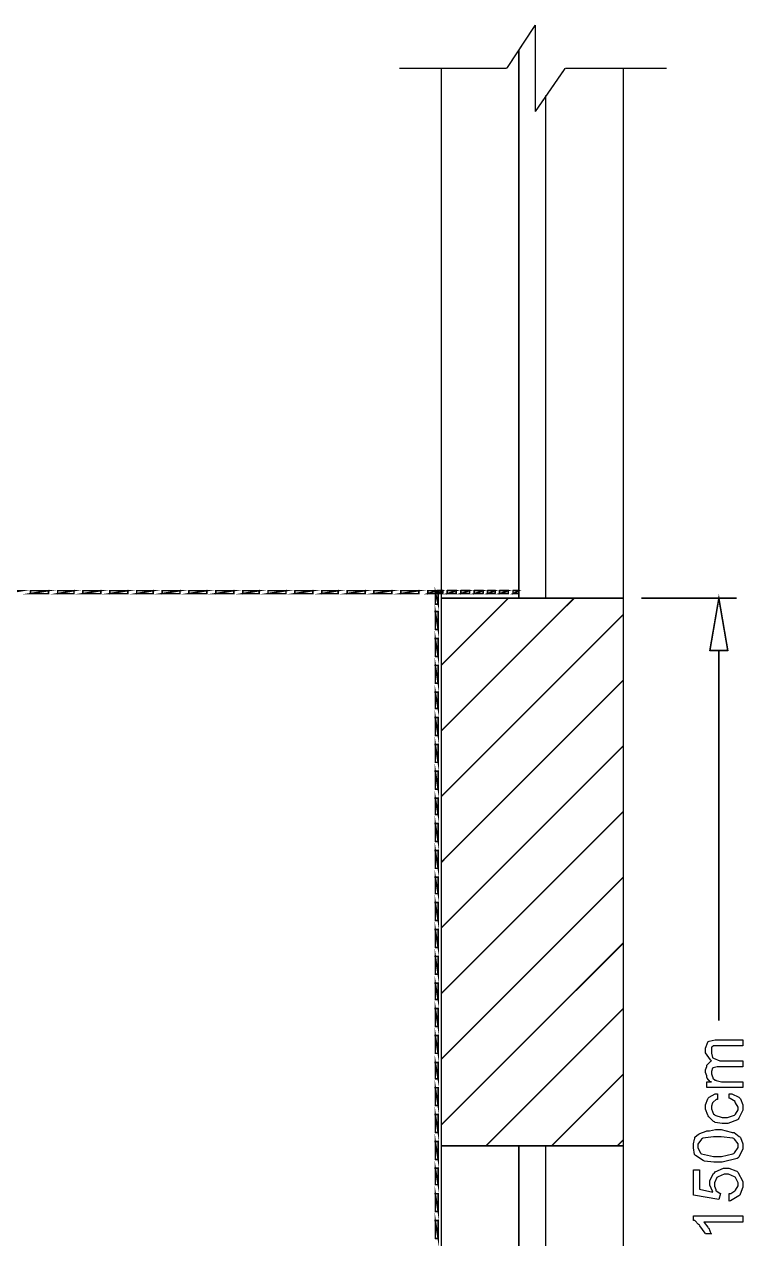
# Model space of a CAD drawing. Header units: metres. Extents: x 3290 to 4536, y 1562 to 1983.
# Drawn here: x 4059.61 to 4070.67, y 1646.36 to 1665.04 of the extents above; entities that cross this region are included whole.
import ezdxf

# ---------------------------------------------------------------- set-up
doc = ezdxf.new("R2010")
doc.units = ezdxf.units.M
for name, color, linetype in [('C00-00-00-BLACK', 7, 'Continuous'), ('C00-7E-FF', 150, 'Continuous'), ('C00-FF-00', 3, 'Continuous'), ('CFF-7E-00', 30, 'Continuous')]:
    doc.layers.add(name, color=color, linetype=linetype)

msp = doc.modelspace()

# ---------------------------------------------------------------- linework, layer by layer
at = {"layer": 'C00-00-00-BLACK', "const_width": 0.0229}
for points in [[(4067.476, 1665.031), (4067.038, 1664.366)], [(4067.476, 1665.031), (4067.476, 1663.7)], [(4067.476, 1664.366), (4067.476, 1665.031)], [(4067.223, 1664.642), (4067.223, 1656.216)], [(4067.038, 1664.366), (4065.385, 1664.366)], [(4066.029, 1664.366), (4066.029, 1639.343)], [(4067.476, 1663.7), (4067.936, 1664.366)], [(4067.936, 1664.366), (4069.497, 1664.366)], [(4068.831, 1664.366), (4068.831, 1638.792)], [(4067.636, 1663.952), (4067.636, 1656.216)], [(4066.029, 1655.183), (4067.061, 1656.216)], [(4066.029, 1654.173), (4068.074, 1656.216)], [(4066.029, 1656.216), (4068.831, 1656.216)], [(4066.029, 1653.163), (4068.831, 1655.964)], [(4066.029, 1652.152), (4068.831, 1654.954)], [(4066.029, 1651.143), (4068.831, 1653.944)], [(4066.029, 1650.133), (4068.831, 1652.933)], [(4066.029, 1649.123), (4068.831, 1651.923)], [(4066.029, 1648.113), (4068.831, 1650.912)], [(4066.718, 1647.792), (4068.831, 1649.903)], [(4067.728, 1647.792), (4068.831, 1648.894)], [(4066.029, 1647.792), (4068.831, 1647.792)], [(4067.223, 1647.792), (4067.223, 1642.167)], [(4067.636, 1647.792), (4067.636, 1642.167)], [(4068.739, 1647.792), (4068.831, 1647.883)]]:
    msp.add_lwpolyline(points, dxfattribs=at)
at = {"layer": 'C00-7E-FF', "const_width": 0.0229}
for points in [[(4069.106, 1656.216), (4070.577, 1656.216)], [(4070.301, 1655.412), (4070.301, 1649.719)]]:
    msp.add_lwpolyline(points, dxfattribs=at)
msp.add_lwpolyline([(4070.162, 1655.412), (4070.439, 1655.412), (4070.301, 1656.216), (4070.162, 1655.412)], close=True, dxfattribs=at)
at = {"layer": 'C00-7E-FF'}
msp.add_lwpolyline([(4070.162, 1655.412), (4070.439, 1655.412), (4070.301, 1656.216), (4070.162, 1655.412)], close=True, dxfattribs=at)
at = {"layer": 'C00-FF-00', "const_width": 0.0229}
for points in [[(4059.575, 1656.331), (4059.298, 1656.285), (4059.298, 1656.331), (4059.575, 1656.331)], [(4059.987, 1656.285), (4059.987, 1656.331), (4059.71, 1656.285), (4059.987, 1656.285)], [(4059.987, 1656.331), (4059.71, 1656.285), (4059.71, 1656.331), (4059.987, 1656.331)], [(4060.378, 1656.285), (4060.378, 1656.331), (4060.126, 1656.285), (4060.378, 1656.285)], [(4060.378, 1656.331), (4060.126, 1656.285), (4060.126, 1656.331), (4060.378, 1656.331)], [(4060.791, 1656.285), (4060.791, 1656.331), (4060.515, 1656.285), (4060.791, 1656.285)], [(4060.791, 1656.331), (4060.515, 1656.285), (4060.515, 1656.331), (4060.791, 1656.331)], [(4061.205, 1656.285), (4061.205, 1656.331), (4060.928, 1656.285), (4061.205, 1656.285)], [(4061.205, 1656.331), (4060.928, 1656.285), (4060.928, 1656.331), (4061.205, 1656.331)], [(4061.595, 1656.285), (4061.595, 1656.331), (4061.342, 1656.285), (4061.595, 1656.285)], [(4061.595, 1656.331), (4061.342, 1656.285), (4061.342, 1656.331), (4061.595, 1656.331)], [(4062.009, 1656.285), (4062.009, 1656.331), (4061.733, 1656.285), (4062.009, 1656.285)], [(4062.009, 1656.331), (4061.733, 1656.285), (4061.733, 1656.331), (4062.009, 1656.331)], [(4062.423, 1656.285), (4062.423, 1656.331), (4062.146, 1656.285), (4062.423, 1656.285)], [(4062.423, 1656.331), (4062.146, 1656.285), (4062.146, 1656.331), (4062.423, 1656.331)], [(4062.836, 1656.285), (4062.836, 1656.331), (4062.559, 1656.285), (4062.836, 1656.285)], [(4062.836, 1656.331), (4062.559, 1656.285), (4062.559, 1656.331), (4062.836, 1656.331)], [(4063.227, 1656.285), (4063.227, 1656.331), (4062.975, 1656.285), (4063.227, 1656.285)], [(4063.227, 1656.331), (4062.975, 1656.285), (4062.975, 1656.331), (4063.227, 1656.331)], [(4063.64, 1656.285), (4063.64, 1656.331), (4063.363, 1656.285), (4063.64, 1656.285)], [(4063.64, 1656.331), (4063.363, 1656.285), (4063.363, 1656.331), (4063.64, 1656.331)], [(4064.054, 1656.285), (4064.054, 1656.331), (4063.777, 1656.285), (4064.054, 1656.285)], [(4064.054, 1656.331), (4063.777, 1656.285), (4063.777, 1656.331), (4064.054, 1656.331)], [(4064.443, 1656.285), (4064.443, 1656.331), (4064.191, 1656.285), (4064.443, 1656.285)], [(4064.443, 1656.331), (4064.191, 1656.285), (4064.191, 1656.331), (4064.443, 1656.331)], [(4064.858, 1656.285), (4064.858, 1656.331), (4064.581, 1656.285), (4064.858, 1656.285)], [(4064.858, 1656.331), (4064.581, 1656.285), (4064.581, 1656.331), (4064.858, 1656.331)], [(4065.27, 1656.285), (4065.27, 1656.331), (4064.993, 1656.285), (4065.27, 1656.285)], [(4065.27, 1656.331), (4064.993, 1656.285), (4064.993, 1656.331), (4065.27, 1656.331)], [(4065.684, 1656.285), (4065.684, 1656.331), (4065.407, 1656.285), (4065.684, 1656.285)], [(4065.684, 1656.331), (4065.407, 1656.285), (4065.407, 1656.331), (4065.684, 1656.331)], [(4065.96, 1656.285), (4065.96, 1656.331), (4065.822, 1656.285), (4065.96, 1656.285)], [(4065.96, 1656.331), (4065.822, 1656.285), (4065.822, 1656.331), (4065.96, 1656.331)], [(4065.96, 1656.285), (4066.051, 1656.331), (4066.051, 1656.285), (4065.96, 1656.285)], [(4065.982, 1656.124), (4065.937, 1656.309), (4065.982, 1656.309), (4065.982, 1656.124)], [(4065.937, 1656.124), (4065.982, 1656.124), (4065.937, 1656.309), (4065.937, 1656.124)], [(4065.96, 1656.331), (4065.96, 1656.285), (4066.051, 1656.331), (4065.96, 1656.331)], [(4066.12, 1656.285), (4066.258, 1656.331), (4066.258, 1656.285), (4066.12, 1656.285)], [(4066.12, 1656.331), (4066.12, 1656.285), (4066.258, 1656.331), (4066.12, 1656.331)], [(4066.328, 1656.285), (4066.465, 1656.331), (4066.465, 1656.285), (4066.328, 1656.285)], [(4066.328, 1656.331), (4066.328, 1656.285), (4066.465, 1656.331), (4066.328, 1656.331)], [(4066.534, 1656.285), (4066.672, 1656.331), (4066.672, 1656.285), (4066.534, 1656.285)], [(4066.534, 1656.331), (4066.534, 1656.285), (4066.672, 1656.331), (4066.534, 1656.331)], [(4066.741, 1656.285), (4066.856, 1656.331), (4066.856, 1656.285), (4066.741, 1656.285)], [(4066.741, 1656.331), (4066.741, 1656.285), (4066.856, 1656.331), (4066.741, 1656.331)], [(4066.924, 1656.285), (4067.061, 1656.331), (4067.061, 1656.285), (4066.924, 1656.285)], [(4066.924, 1656.331), (4066.924, 1656.285), (4067.061, 1656.331), (4066.924, 1656.331)], [(4067.132, 1656.285), (4067.223, 1656.331), (4067.223, 1656.285), (4067.132, 1656.285)], [(4067.132, 1656.331), (4067.132, 1656.285), (4067.223, 1656.331), (4067.132, 1656.331)], [(4065.937, 1655.735), (4065.982, 1655.735), (4065.937, 1656.01), (4065.937, 1655.735)], [(4065.982, 1655.735), (4065.937, 1656.01), (4065.982, 1656.01), (4065.982, 1655.735)], [(4065.982, 1655.32), (4065.937, 1655.595), (4065.982, 1655.595), (4065.982, 1655.32)], [(4065.937, 1655.32), (4065.982, 1655.32), (4065.937, 1655.595), (4065.937, 1655.32)], [(4065.982, 1654.908), (4065.937, 1655.183), (4065.982, 1655.183), (4065.982, 1654.908)], [(4065.937, 1654.908), (4065.982, 1654.908), (4065.937, 1655.183), (4065.937, 1654.908)], [(4065.937, 1654.518), (4065.982, 1654.518), (4065.937, 1654.77), (4065.937, 1654.518)], [(4065.982, 1654.518), (4065.937, 1654.77), (4065.982, 1654.77), (4065.982, 1654.518)], [(4065.937, 1654.104), (4065.982, 1654.104), (4065.937, 1654.379), (4065.937, 1654.104)], [(4065.982, 1654.104), (4065.937, 1654.379), (4065.982, 1654.379), (4065.982, 1654.104)], [(4065.937, 1653.691), (4065.982, 1653.691), (4065.937, 1653.966), (4065.937, 1653.691)], [(4065.982, 1653.691), (4065.937, 1653.966), (4065.982, 1653.966), (4065.982, 1653.691)], [(4065.982, 1653.279), (4065.937, 1653.554), (4065.982, 1653.554), (4065.982, 1653.279)], [(4065.937, 1653.279), (4065.982, 1653.279), (4065.937, 1653.554), (4065.937, 1653.279)], [(4065.982, 1652.888), (4065.937, 1653.139), (4065.982, 1653.139), (4065.982, 1652.888)], [(4065.937, 1652.888), (4065.982, 1652.888), (4065.937, 1653.139), (4065.937, 1652.888)], [(4065.982, 1652.474), (4065.937, 1652.75), (4065.982, 1652.75), (4065.982, 1652.474)], [(4065.937, 1652.474), (4065.982, 1652.474), (4065.937, 1652.75), (4065.937, 1652.474)], [(4065.937, 1652.061), (4065.982, 1652.061), (4065.937, 1652.336), (4065.937, 1652.061)], [(4065.982, 1652.061), (4065.937, 1652.336), (4065.982, 1652.336), (4065.982, 1652.061)], [(4065.937, 1651.671), (4065.982, 1651.671), (4065.937, 1651.923), (4065.937, 1651.671)], [(4065.982, 1651.671), (4065.937, 1651.923), (4065.982, 1651.923), (4065.982, 1651.671)], [(4065.937, 1651.258), (4065.982, 1651.258), (4065.937, 1651.534), (4065.937, 1651.258)], [(4065.982, 1651.258), (4065.937, 1651.534), (4065.982, 1651.534), (4065.982, 1651.258)], [(4065.982, 1650.844), (4065.937, 1651.119), (4065.982, 1651.119), (4065.982, 1650.844)], [(4065.937, 1650.844), (4065.982, 1650.844), (4065.937, 1651.119), (4065.937, 1650.844)], [(4065.982, 1650.431), (4065.937, 1650.707), (4065.982, 1650.707), (4065.982, 1650.431)], [(4065.937, 1650.431), (4065.982, 1650.431), (4065.937, 1650.707), (4065.937, 1650.431)], [(4065.937, 1650.042), (4065.982, 1650.042), (4065.937, 1650.294), (4065.937, 1650.042)], [(4065.982, 1650.042), (4065.937, 1650.294), (4065.982, 1650.294), (4065.982, 1650.042)], [(4065.937, 1649.627), (4065.982, 1649.627), (4065.937, 1649.903), (4065.937, 1649.627)], [(4065.982, 1649.627), (4065.937, 1649.903), (4065.982, 1649.903), (4065.982, 1649.627)], [(4065.937, 1649.215), (4065.982, 1649.215), (4065.937, 1649.49), (4065.937, 1649.215)], [(4065.982, 1649.215), (4065.937, 1649.49), (4065.982, 1649.49), (4065.982, 1649.215)], [(4065.982, 1648.824), (4065.937, 1649.076), (4065.982, 1649.076), (4065.982, 1648.824)], [(4065.937, 1648.824), (4065.982, 1648.824), (4065.937, 1649.076), (4065.937, 1648.824)], [(4065.982, 1648.411), (4065.937, 1648.687), (4065.982, 1648.687), (4065.982, 1648.411)], [(4065.937, 1648.411), (4065.982, 1648.411), (4065.937, 1648.687), (4065.937, 1648.411)], [(4065.982, 1647.998), (4065.937, 1648.274), (4065.982, 1648.274), (4065.982, 1647.998)], [(4065.937, 1647.998), (4065.982, 1647.998), (4065.937, 1648.274), (4065.937, 1647.998)], [(4065.937, 1647.584), (4065.982, 1647.584), (4065.937, 1647.859), (4065.937, 1647.584)], [(4065.982, 1647.584), (4065.937, 1647.859), (4065.982, 1647.859), (4065.982, 1647.584)], [(4065.937, 1647.195), (4065.982, 1647.195), (4065.937, 1647.447), (4065.937, 1647.195)], [(4065.982, 1647.195), (4065.937, 1647.447), (4065.982, 1647.447), (4065.982, 1647.195)], [(4065.937, 1646.782), (4065.982, 1646.782), (4065.937, 1647.057), (4065.937, 1646.782)], [(4065.982, 1646.782), (4065.937, 1647.057), (4065.982, 1647.057), (4065.982, 1646.782)], [(4065.982, 1646.368), (4065.937, 1646.643), (4065.982, 1646.643), (4065.982, 1646.368)], [(4065.937, 1646.368), (4065.982, 1646.368), (4065.937, 1646.643), (4065.937, 1646.368)]]:
    msp.add_lwpolyline(points, close=True, dxfattribs=at)
at = {"layer": 'C00-FF-00'}
for points in [[(4059.987, 1656.285), (4059.987, 1656.331), (4059.71, 1656.285), (4059.987, 1656.285)], [(4059.987, 1656.331), (4059.71, 1656.285), (4059.71, 1656.331), (4059.987, 1656.331)], [(4060.378, 1656.285), (4060.378, 1656.331), (4060.126, 1656.285), (4060.378, 1656.285)], [(4060.378, 1656.331), (4060.126, 1656.285), (4060.126, 1656.331), (4060.378, 1656.331)], [(4060.791, 1656.285), (4060.791, 1656.331), (4060.515, 1656.285), (4060.791, 1656.285)], [(4060.791, 1656.331), (4060.515, 1656.285), (4060.515, 1656.331), (4060.791, 1656.331)], [(4061.205, 1656.285), (4061.205, 1656.331), (4060.928, 1656.285), (4061.205, 1656.285)], [(4061.205, 1656.331), (4060.928, 1656.285), (4060.928, 1656.331), (4061.205, 1656.331)], [(4061.595, 1656.285), (4061.595, 1656.331), (4061.342, 1656.285), (4061.595, 1656.285)], [(4061.595, 1656.331), (4061.342, 1656.285), (4061.342, 1656.331), (4061.595, 1656.331)], [(4062.009, 1656.285), (4062.009, 1656.331), (4061.733, 1656.285), (4062.009, 1656.285)], [(4062.009, 1656.331), (4061.733, 1656.285), (4061.733, 1656.331), (4062.009, 1656.331)], [(4062.423, 1656.285), (4062.423, 1656.331), (4062.146, 1656.285), (4062.423, 1656.285)], [(4062.423, 1656.331), (4062.146, 1656.285), (4062.146, 1656.331), (4062.423, 1656.331)], [(4062.836, 1656.285), (4062.836, 1656.331), (4062.559, 1656.285), (4062.836, 1656.285)], [(4062.836, 1656.331), (4062.559, 1656.285), (4062.559, 1656.331), (4062.836, 1656.331)], [(4063.227, 1656.285), (4063.227, 1656.331), (4062.975, 1656.285), (4063.227, 1656.285)], [(4063.227, 1656.331), (4062.975, 1656.285), (4062.975, 1656.331), (4063.227, 1656.331)], [(4063.64, 1656.285), (4063.64, 1656.331), (4063.363, 1656.285), (4063.64, 1656.285)], [(4063.64, 1656.331), (4063.363, 1656.285), (4063.363, 1656.331), (4063.64, 1656.331)], [(4064.054, 1656.285), (4064.054, 1656.331), (4063.777, 1656.285), (4064.054, 1656.285)], [(4064.054, 1656.331), (4063.777, 1656.285), (4063.777, 1656.331), (4064.054, 1656.331)], [(4064.443, 1656.285), (4064.443, 1656.331), (4064.191, 1656.285), (4064.443, 1656.285)], [(4064.443, 1656.331), (4064.191, 1656.285), (4064.191, 1656.331), (4064.443, 1656.331)], [(4064.858, 1656.285), (4064.858, 1656.331), (4064.581, 1656.285), (4064.858, 1656.285)], [(4064.858, 1656.331), (4064.581, 1656.285), (4064.581, 1656.331), (4064.858, 1656.331)], [(4065.27, 1656.285), (4065.27, 1656.331), (4064.993, 1656.285), (4065.27, 1656.285)], [(4065.27, 1656.331), (4064.993, 1656.285), (4064.993, 1656.331), (4065.27, 1656.331)], [(4065.684, 1656.285), (4065.684, 1656.331), (4065.407, 1656.285), (4065.684, 1656.285)], [(4065.684, 1656.331), (4065.407, 1656.285), (4065.407, 1656.331), (4065.684, 1656.331)], [(4065.96, 1656.285), (4065.96, 1656.331), (4065.822, 1656.285), (4065.96, 1656.285)], [(4065.96, 1656.331), (4065.822, 1656.285), (4065.822, 1656.331), (4065.96, 1656.331)], [(4065.96, 1656.331), (4065.96, 1656.285), (4066.051, 1656.331), (4065.96, 1656.331)], [(4065.96, 1656.285), (4066.051, 1656.331), (4066.051, 1656.285), (4065.96, 1656.285)], [(4066.12, 1656.331), (4066.12, 1656.285), (4066.258, 1656.331), (4066.12, 1656.331)], [(4066.12, 1656.285), (4066.258, 1656.331), (4066.258, 1656.285), (4066.12, 1656.285)], [(4066.328, 1656.331), (4066.328, 1656.285), (4066.465, 1656.331), (4066.328, 1656.331)], [(4066.328, 1656.285), (4066.465, 1656.331), (4066.465, 1656.285), (4066.328, 1656.285)], [(4066.534, 1656.331), (4066.534, 1656.285), (4066.672, 1656.331), (4066.534, 1656.331)], [(4066.534, 1656.285), (4066.672, 1656.331), (4066.672, 1656.285), (4066.534, 1656.285)], [(4066.741, 1656.331), (4066.741, 1656.285), (4066.856, 1656.331), (4066.741, 1656.331)], [(4066.741, 1656.285), (4066.856, 1656.331), (4066.856, 1656.285), (4066.741, 1656.285)], [(4066.924, 1656.331), (4066.924, 1656.285), (4067.061, 1656.331), (4066.924, 1656.331)], [(4066.924, 1656.285), (4067.061, 1656.331), (4067.061, 1656.285), (4066.924, 1656.285)], [(4067.132, 1656.331), (4067.132, 1656.285), (4067.223, 1656.331), (4067.132, 1656.331)], [(4067.132, 1656.285), (4067.223, 1656.331), (4067.223, 1656.285), (4067.132, 1656.285)], [(4065.937, 1656.124), (4065.982, 1656.124), (4065.937, 1656.309), (4065.937, 1656.124)], [(4065.982, 1656.124), (4065.937, 1656.309), (4065.982, 1656.309), (4065.982, 1656.124)], [(4065.937, 1655.735), (4065.982, 1655.735), (4065.937, 1656.01), (4065.937, 1655.735)], [(4065.982, 1655.735), (4065.937, 1656.01), (4065.982, 1656.01), (4065.982, 1655.735)], [(4065.937, 1655.32), (4065.982, 1655.32), (4065.937, 1655.595), (4065.937, 1655.32)], [(4065.982, 1655.32), (4065.937, 1655.595), (4065.982, 1655.595), (4065.982, 1655.32)], [(4065.937, 1654.908), (4065.982, 1654.908), (4065.937, 1655.183), (4065.937, 1654.908)], [(4065.982, 1654.908), (4065.937, 1655.183), (4065.982, 1655.183), (4065.982, 1654.908)], [(4065.937, 1654.518), (4065.982, 1654.518), (4065.937, 1654.77), (4065.937, 1654.518)], [(4065.982, 1654.518), (4065.937, 1654.77), (4065.982, 1654.77), (4065.982, 1654.518)], [(4065.937, 1654.104), (4065.982, 1654.104), (4065.937, 1654.379), (4065.937, 1654.104)], [(4065.982, 1654.104), (4065.937, 1654.379), (4065.982, 1654.379), (4065.982, 1654.104)], [(4065.937, 1653.691), (4065.982, 1653.691), (4065.937, 1653.966), (4065.937, 1653.691)], [(4065.982, 1653.691), (4065.937, 1653.966), (4065.982, 1653.966), (4065.982, 1653.691)], [(4065.937, 1653.279), (4065.982, 1653.279), (4065.937, 1653.554), (4065.937, 1653.279)], [(4065.982, 1653.279), (4065.937, 1653.554), (4065.982, 1653.554), (4065.982, 1653.279)], [(4065.937, 1652.888), (4065.982, 1652.888), (4065.937, 1653.139), (4065.937, 1652.888)], [(4065.982, 1652.888), (4065.937, 1653.139), (4065.982, 1653.139), (4065.982, 1652.888)], [(4065.937, 1652.474), (4065.982, 1652.474), (4065.937, 1652.75), (4065.937, 1652.474)], [(4065.982, 1652.474), (4065.937, 1652.75), (4065.982, 1652.75), (4065.982, 1652.474)], [(4065.937, 1652.061), (4065.982, 1652.061), (4065.937, 1652.336), (4065.937, 1652.061)], [(4065.982, 1652.061), (4065.937, 1652.336), (4065.982, 1652.336), (4065.982, 1652.061)], [(4065.937, 1651.671), (4065.982, 1651.671), (4065.937, 1651.923), (4065.937, 1651.671)], [(4065.982, 1651.671), (4065.937, 1651.923), (4065.982, 1651.923), (4065.982, 1651.671)], [(4065.937, 1651.258), (4065.982, 1651.258), (4065.937, 1651.534), (4065.937, 1651.258)], [(4065.982, 1651.258), (4065.937, 1651.534), (4065.982, 1651.534), (4065.982, 1651.258)], [(4065.937, 1650.844), (4065.982, 1650.844), (4065.937, 1651.119), (4065.937, 1650.844)], [(4065.982, 1650.844), (4065.937, 1651.119), (4065.982, 1651.119), (4065.982, 1650.844)], [(4065.937, 1650.431), (4065.982, 1650.431), (4065.937, 1650.707), (4065.937, 1650.431)], [(4065.982, 1650.431), (4065.937, 1650.707), (4065.982, 1650.707), (4065.982, 1650.431)], [(4065.937, 1650.042), (4065.982, 1650.042), (4065.937, 1650.294), (4065.937, 1650.042)], [(4065.982, 1650.042), (4065.937, 1650.294), (4065.982, 1650.294), (4065.982, 1650.042)], [(4065.937, 1649.627), (4065.982, 1649.627), (4065.937, 1649.903), (4065.937, 1649.627)], [(4065.982, 1649.627), (4065.937, 1649.903), (4065.982, 1649.903), (4065.982, 1649.627)], [(4065.937, 1649.215), (4065.982, 1649.215), (4065.937, 1649.49), (4065.937, 1649.215)], [(4065.982, 1649.215), (4065.937, 1649.49), (4065.982, 1649.49), (4065.982, 1649.215)], [(4065.937, 1648.824), (4065.982, 1648.824), (4065.937, 1649.076), (4065.937, 1648.824)], [(4065.982, 1648.824), (4065.937, 1649.076), (4065.982, 1649.076), (4065.982, 1648.824)], [(4065.937, 1648.411), (4065.982, 1648.411), (4065.937, 1648.687), (4065.937, 1648.411)], [(4065.982, 1648.411), (4065.937, 1648.687), (4065.982, 1648.687), (4065.982, 1648.411)], [(4065.937, 1647.998), (4065.982, 1647.998), (4065.937, 1648.274), (4065.937, 1647.998)], [(4065.982, 1647.998), (4065.937, 1648.274), (4065.982, 1648.274), (4065.982, 1647.998)], [(4065.937, 1647.584), (4065.982, 1647.584), (4065.937, 1647.859), (4065.937, 1647.584)], [(4065.982, 1647.584), (4065.937, 1647.859), (4065.982, 1647.859), (4065.982, 1647.584)], [(4065.937, 1647.195), (4065.982, 1647.195), (4065.937, 1647.447), (4065.937, 1647.195)], [(4065.982, 1647.195), (4065.937, 1647.447), (4065.982, 1647.447), (4065.982, 1647.195)], [(4065.937, 1646.782), (4065.982, 1646.782), (4065.937, 1647.057), (4065.937, 1646.782)], [(4065.982, 1646.782), (4065.937, 1647.057), (4065.982, 1647.057), (4065.982, 1646.782)], [(4065.937, 1646.368), (4065.982, 1646.368), (4065.937, 1646.643), (4065.937, 1646.368)], [(4065.982, 1646.368), (4065.937, 1646.643), (4065.982, 1646.643), (4065.982, 1646.368)]]:
    msp.add_lwpolyline(points, close=True, dxfattribs=at)
at = {"layer": 'C00-FF-00', "const_width": 0.0229}
for points in [[(4065.937, 1656.308), (4065.982, 1656.308)], [(4067.223, 1656.331), (4067.223, 1656.285)]]:
    msp.add_lwpolyline(points, dxfattribs=at)
at = {"layer": 'CFF-7E-00'}
for points in [[(4070.668, 1648.687), (4070.116, 1648.687), (4070.116, 1648.778), (4070.186, 1648.778), (4070.167, 1648.778), (4070.121, 1648.835), (4070.116, 1648.847), (4070.116, 1648.87), (4070.094, 1648.922), (4070.094, 1648.939), (4070.094, 1648.963), (4070.116, 1649.014), (4070.116, 1649.031), (4070.121, 1649.037), (4070.18, 1649.094), (4070.186, 1649.1), (4070.174, 1649.112), (4070.094, 1649.224), (4070.094, 1649.26), (4070.094, 1649.295), (4070.133, 1649.387), (4070.139, 1649.398), (4070.151, 1649.404), (4070.246, 1649.421), (4070.278, 1649.421), (4070.668, 1649.421), (4070.668, 1649.329), (4070.324, 1649.329), (4070.301, 1649.329), (4070.25, 1649.329), (4070.232, 1649.329), (4070.22, 1649.329), (4070.194, 1649.307), (4070.186, 1649.307), (4070.186, 1649.289), (4070.186, 1649.251), (4070.186, 1649.238), (4070.186, 1649.216), (4070.202, 1649.152), (4070.208, 1649.146), (4070.22, 1649.141), (4070.315, 1649.1), (4070.348, 1649.1), (4070.668, 1649.1), (4070.668, 1649.009), (4070.301, 1649.009), (4070.277, 1649.009), (4070.214, 1648.991), (4070.208, 1648.986), (4070.202, 1648.986), (4070.186, 1648.934), (4070.186, 1648.917), (4070.186, 1648.9), (4070.202, 1648.853), (4070.208, 1648.847), (4070.208, 1648.835), (4070.244, 1648.801), (4070.256, 1648.801), (4070.261, 1648.795), (4070.342, 1648.778), (4070.37, 1648.778), (4070.668, 1648.778), (4070.668, 1648.687)], [(4070.461, 1648.526), (4070.461, 1648.594), (4070.501, 1648.594), (4070.61, 1648.538), (4070.622, 1648.526), (4070.633, 1648.515), (4070.668, 1648.42), (4070.668, 1648.388), (4070.668, 1648.342), (4070.61, 1648.216), (4070.599, 1648.204), (4070.587, 1648.193), (4070.441, 1648.136), (4070.393, 1648.136), (4070.353, 1648.136), (4070.244, 1648.153), (4070.232, 1648.159), (4070.22, 1648.165), (4070.145, 1648.239), (4070.139, 1648.251), (4070.133, 1648.263), (4070.094, 1648.357), (4070.094, 1648.388), (4070.094, 1648.423), (4070.133, 1648.515), (4070.139, 1648.526), (4070.151, 1648.538), (4070.246, 1648.594), (4070.278, 1648.594), (4070.278, 1648.503), (4070.26, 1648.503), (4070.214, 1648.462), (4070.208, 1648.456), (4070.202, 1648.452), (4070.186, 1648.404), (4070.186, 1648.388), (4070.186, 1648.359), (4070.22, 1648.279), (4070.232, 1648.274), (4070.238, 1648.263), (4070.354, 1648.227), (4070.393, 1648.227), (4070.433, 1648.227), (4070.542, 1648.263), (4070.553, 1648.274), (4070.559, 1648.279), (4070.599, 1648.344), (4070.599, 1648.365), (4070.599, 1648.388), (4070.559, 1648.452), (4070.553, 1648.456), (4070.553, 1648.474), (4070.473, 1648.521), (4070.461, 1648.526)], [(4070.278, 1647.538), (4070.226, 1647.538), (4070.082, 1647.556), (4070.071, 1647.561), (4070.058, 1647.567), (4069.944, 1647.641), (4069.933, 1647.653), (4069.927, 1647.659), (4069.91, 1647.759), (4069.91, 1647.792), (4069.91, 1647.821), (4069.927, 1647.895), (4069.933, 1647.906), (4069.933, 1647.924), (4069.99, 1647.97), (4070.002, 1647.975), (4070.007, 1647.981), (4070.104, 1648.016), (4070.116, 1648.021), (4070.157, 1648.021), (4070.247, 1648.044), (4070.278, 1648.044), (4070.335, 1648.044), (4070.49, 1648.004), (4070.508, 1647.998), (4070.536, 1647.998), (4070.616, 1647.936), (4070.622, 1647.93), (4070.633, 1647.918), (4070.668, 1647.824), (4070.668, 1647.792), (4070.668, 1647.746), (4070.61, 1647.619), (4070.599, 1647.607), (4070.582, 1647.596), (4070.354, 1647.538), (4070.278, 1647.538)], [(4070.278, 1647.63), (4070.341, 1647.63), (4070.518, 1647.671), (4070.53, 1647.676), (4070.542, 1647.682), (4070.599, 1647.765), (4070.599, 1647.792), (4070.599, 1647.821), (4070.542, 1647.895), (4070.53, 1647.906), (4070.518, 1647.912), (4070.338, 1647.93), (4070.278, 1647.93), (4070.22, 1647.93), (4070.053, 1647.912), (4070.047, 1647.906), (4070.036, 1647.895), (4069.979, 1647.818), (4069.979, 1647.792), (4069.979, 1647.763), (4070.019, 1647.682), (4070.025, 1647.676), (4070.036, 1647.671), (4070.218, 1647.63), (4070.278, 1647.63)], [(4070.461, 1646.942), (4070.461, 1647.057), (4070.484, 1647.057), (4070.548, 1647.097), (4070.553, 1647.103), (4070.559, 1647.109), (4070.599, 1647.174), (4070.599, 1647.195), (4070.599, 1647.224), (4070.559, 1647.303), (4070.553, 1647.309), (4070.542, 1647.315), (4070.447, 1647.355), (4070.416, 1647.355), (4070.381, 1647.355), (4070.289, 1647.315), (4070.278, 1647.309), (4070.272, 1647.303), (4070.232, 1647.222), (4070.232, 1647.195), (4070.232, 1647.172), (4070.256, 1647.121), (4070.256, 1647.103), (4070.261, 1647.097), (4070.318, 1647.063), (4070.324, 1647.057), (4070.301, 1646.965), (4069.91, 1647.034), (4069.91, 1647.424), (4070.002, 1647.424), (4070.002, 1647.126), (4070.208, 1647.08), (4070.202, 1647.092), (4070.162, 1647.186), (4070.162, 1647.218), (4070.162, 1647.258), (4070.22, 1647.367), (4070.232, 1647.378), (4070.244, 1647.39), (4070.373, 1647.447), (4070.416, 1647.447), (4070.455, 1647.447), (4070.564, 1647.406), (4070.577, 1647.401), (4070.594, 1647.389), (4070.668, 1647.244), (4070.668, 1647.195), (4070.668, 1647.155), (4070.628, 1647.046), (4070.622, 1647.034), (4070.61, 1647.023), (4070.479, 1646.948), (4070.461, 1646.942)], [(4070.668, 1646.713), (4070.668, 1646.62), (4070.071, 1646.62), (4070.076, 1646.615), (4070.133, 1646.54), (4070.139, 1646.528), (4070.145, 1646.523), (4070.18, 1646.442), (4070.186, 1646.436), (4070.094, 1646.436), (4070.088, 1646.448), (4070.007, 1646.562), (4070.002, 1646.574), (4069.99, 1646.58), (4069.93, 1646.643), (4069.91, 1646.643), (4069.91, 1646.713), (4070.668, 1646.713)]]:
    msp.add_lwpolyline(points, close=True, dxfattribs=at)

doc.saveas('drawing.dxf')
